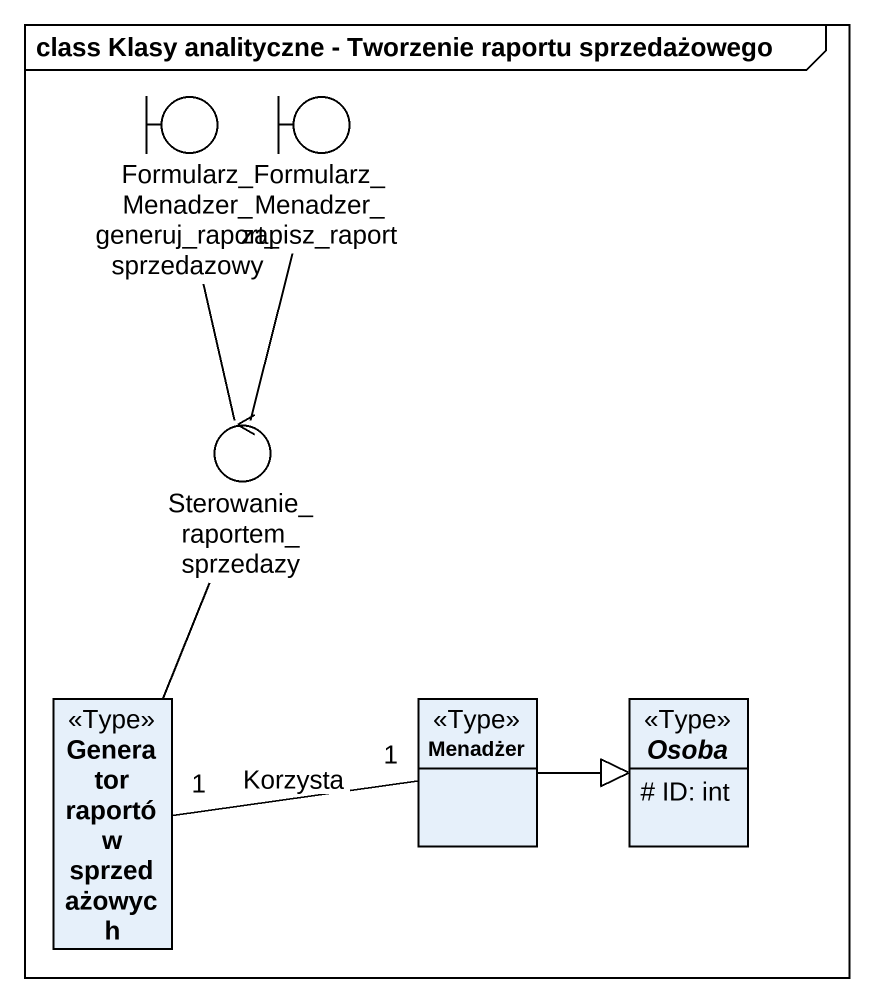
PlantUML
@startuml
mainframe class Klasy analityczne - Tworzenie raportu sprzedażowego
allowmixing
hide circle
hide empty members
skinparam classAttributeIconSize 0
boundary "Formularz_Menadzer_generuj_raport_sprzedazowy" as Formularz_Menadzer_generuj
boundary "Formularz_Menadzer_zapisz_raport" as Formularz_Menadzer_zapisz
control "Sterowanie_raportem_sprzedazy" as Sterowanie_raportem
class "Generator raportów sprzedażowych" as Generator_raportów <<Type>>
class Menadżer <<Type>>
abstract class Osoba <<Type>> {
  # ID: int
}
Sterowanie_raportem -up- Formularz_Menadzer_generuj
Sterowanie_raportem -up- Formularz_Menadzer_zapisz
Generator_raportów -up- Sterowanie_raportem
Menadżer "1" -left- "1" Generator_raportów : Korzysta
Menadżer -right-|> Osoba
@enduml
